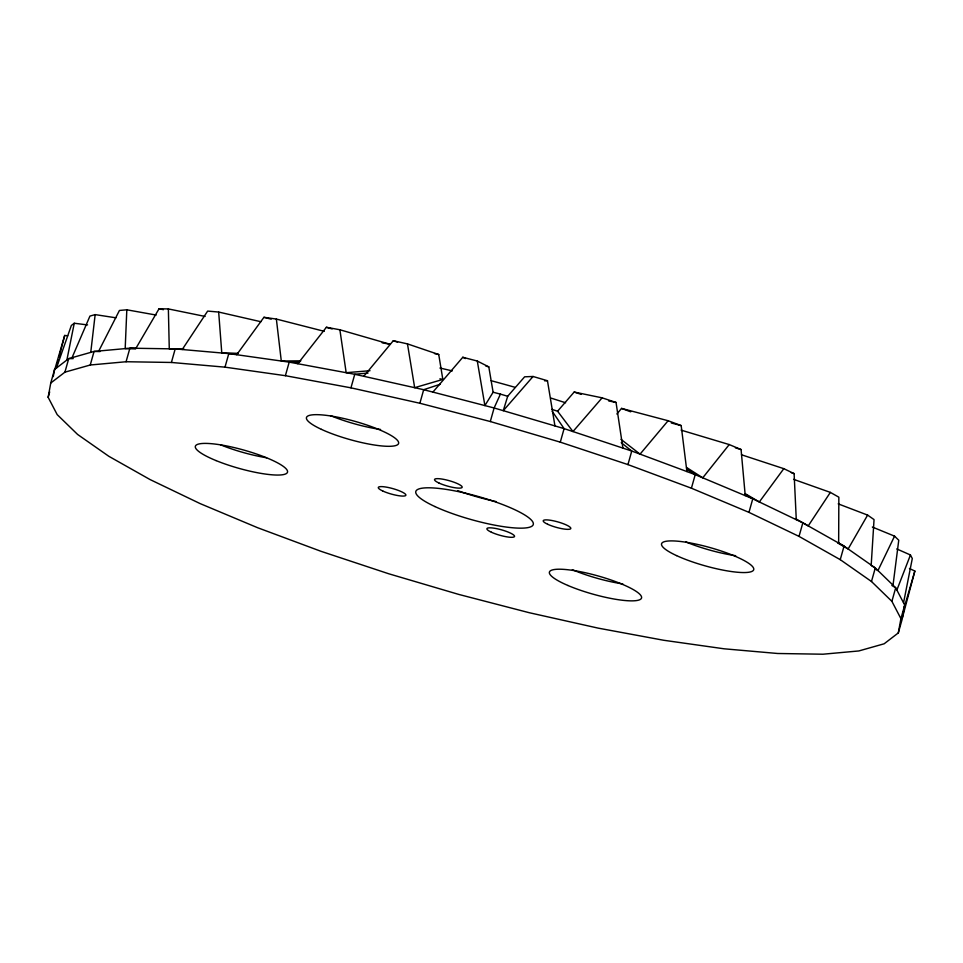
<?xml version="1.0" encoding="UTF-8"?>
<svg xmlns="http://www.w3.org/2000/svg" width="963" height="963" viewBox="0 0 963 963"><rect width="100%" height="100%" fill="white"/><g stroke="black" fill="none" stroke-linecap="round" stroke-linejoin="round"><path stroke-width="1.44" d="M838.653 543.06L838.845 497.185L830.359 492.394L793.584 479.333M98.756 351.026L119.436 310.459L126.815 309.797L125.19 348.606L135.663 348.895M871.202 565.088L874.043 519.587L867.615 515.097L838.207 503.866M90.751 352.386L95.156 314.612L115.921 317.802M893.026 585.203L898.756 540.231L894.555 536.15L872.358 527.038M48.15 397.31L50.75 383.033L54.566 369.479L68.722 358.609L94.061 351.447L129.885 348.185L175.206 348.907L228.797 353.602L289.201 362.136L354.757 374.282L423.684 389.702L494.115 407.975L564.101 428.619L631.752 451.045L695.226 474.663L752.777 498.81L802.841 522.849L844.057 546.105L875.295 567.953L895.698 587.791L904.726 605.089L902.126 619.365L898.31 632.92L884.154 643.79L858.815 650.952L822.992 654.214L777.671 653.492L724.08 648.797L663.676 640.263L598.119 628.117L529.193 612.697L458.773 594.424L388.775 573.779L321.124 551.354L257.663 527.736L200.111 503.589L150.035 479.55L108.831 456.293L77.594 434.445L57.178 414.608L48.15 397.31L49.679 391.893M53.266 376.617L54.566 369.479M67.663 335.75L64.69 335.461L59.008 357.249M898.31 632.92L900.923 618.643L904.726 605.089M909.457 568.495L914.85 571.071L902.463 617.5M903.547 602.826L912.298 558.54L910.444 554.977L896.734 548.922M66.868 360.042L74.259 323.243L87.573 324.928M57.034 364.496L58.225 360.15M50.75 383.033L64.918 372.163L68.722 358.609L73.212 358.621M64.918 372.163L90.257 365.001L94.061 351.447L100.056 351.555M90.257 365.001L126.069 361.739L129.885 348.185L135.891 348.353L159.039 308.786L168.369 308.93L205.095 316.442M126.069 361.739L171.402 362.461L175.206 348.907M171.402 362.461L224.993 367.156L228.797 353.602L237.705 353.77M224.993 367.156L285.385 375.69L289.201 362.136L299.698 362.004M285.385 375.69L350.953 387.836L354.757 374.282L368.071 373.03M350.953 387.836L419.88 403.256L423.684 389.702L440.296 384.225M419.88 403.256L490.299 421.529L494.115 407.975L500.423 394.12L507.694 396.262L524.63 376.81L533.057 376.485L547.466 380.734L554.941 425.911M900.923 618.643L891.894 601.345L871.479 581.508L840.242 559.659L799.025 536.391L748.961 512.364L691.41 488.205L627.948 464.599L560.297 442.161L564.101 428.619L552.244 411.37M627.948 464.599L631.752 451.045L621.231 442.667M691.41 488.205L695.226 474.663L686.559 469.065M748.961 512.364L752.777 498.81L745.025 494.236M799.025 536.391L802.841 522.849M840.242 559.659L844.057 546.105L838.881 543.156M871.479 581.508L875.295 567.953L871.419 565.702M891.894 601.345L895.698 587.791L891.858 585.48M54.638 369.912L64.69 335.461M904.389 606.955L914.85 571.071M507.694 396.262L503.276 410.683L533.057 376.485M56.42 368.059L71.346 325.482L74.259 323.243M896.878 590.054L910.444 554.977M72.044 357.67L89.944 316.081L95.156 314.612M894.555 536.15L877.967 570.553L875.367 569.037M867.615 515.097L848.138 548.97L837.714 543M477.299 361.041L488.807 366.879L493.116 392.23L484.895 405.592L477.299 361.041L462.806 357.273L432.905 392.097M182.224 349.521L207.647 311.085L218.673 312.048L260.877 321.726M830.359 492.394L808.234 525.894L795.354 518.539M236.705 354.721L263.934 317.309L276.369 319.066L324.278 331.332M796.281 519.695L794.114 473.615L783.81 468.668L759.326 501.964L745.121 493.598M297.784 363.725L326.385 327.276L339.879 329.767L390.232 344.309L382.142 342.804M745.242 495.656L741.077 449.54L729.232 444.569L702.749 477.817L686.559 467.476M363.785 376.304L393.289 340.721L407.469 343.887L438.743 354.516L442.836 379.434L414.668 387.68L407.469 343.887M616.862 414.006L621.556 408.408L668.105 420.735L681.178 425.598L686.908 471.569M668.105 420.735L640.058 454.139L621.039 439.393M551.955 409.371L557.577 411.225L574.165 392.049L602.116 397.839L616.043 402.45L622.892 448.108M602.116 397.839L572.961 431.556L557.577 411.225M369.997 370.707L346.174 372.693L339.879 329.767M544.661 380.842L547.466 380.734M300.829 360.836L281.292 361.017L276.369 319.066M238.102 353.325L221.779 352.988L218.673 312.048M184.138 349.172L169.271 348.811L168.369 308.93M126.815 309.797L156.138 315.057M159.039 308.786L163.445 309.689M608.688 400.933L616.043 402.45M434.494 353.565L438.743 354.516M439.91 378.784L442.836 379.434M263.934 317.309L271.193 319.162M485.906 366.121L488.807 366.879M493.116 392.23L500.423 394.12M671.295 422.986L681.178 425.598M326.385 327.276L332.139 328.937M490.299 421.529L560.297 442.161M681.082 430.136L729.232 444.569M735.407 447.843L741.077 449.54M741.486 454.777L783.81 468.668M791.285 472.689L794.114 473.615M574.165 392.049L581.134 394.349M393.289 340.721L397.55 342.166M621.556 408.408L630.693 411.815M462.806 357.273L465.37 358.573M496.017 501.554A61.018 12.062 15.7 0 1 457.606 490.612M266.57 457.762A47.861 9.461 15.7 0 1 220.503 444.786M380.566 429.462A47.861 9.461 15.7 0 1 330.574 415.619M735.684 555.699A47.861 9.461 15.7 0 1 685.704 541.856M622.808 583.915A47.861 9.461 15.7 0 1 572.347 569.675M439.922 368.035A287.155 56.757 15.7 0 1 452.285 370.899M491.154 380.71A287.155 56.757 15.7 0 1 514.832 387.258M550.68 398.008A287.155 56.757 15.7 0 1 565.594 402.775M434.879 506.538A61.018 12.062 15.7 0 0 531.997 526.135A61.018 12.062 15.7 0 0 456.727 491.262A61.018 12.062 15.7 0 0 434.879 506.538M676.544 555.603A47.861 9.461 15.7 0 0 752.717 570.963A47.861 9.461 15.7 0 0 693.673 543.614A47.861 9.461 15.7 0 0 676.544 555.603M567.905 585.48A47.861 9.461 15.7 0 0 641.298 598.517A47.861 9.461 15.7 0 0 577.186 571.107A47.861 9.461 15.7 0 0 567.905 585.48M216.061 460.591A47.861 9.461 15.7 0 0 287.492 472.195A47.861 9.461 15.7 0 0 220.72 444.882A47.861 9.461 15.7 0 0 216.061 460.591M321.413 429.354A47.861 9.461 15.7 0 0 397.587 444.725A47.861 9.461 15.7 0 0 338.555 417.376A47.861 9.461 15.7 0 0 321.413 429.354M547.67 524.269A14.361 2.841 15.7 0 0 570.517 528.88A14.361 2.841 15.7 0 0 552.81 520.682A14.361 2.841 15.7 0 0 547.67 524.269M439.02 483.053A14.361 2.841 15.7 0 0 461.867 487.663A14.361 2.841 15.7 0 0 444.16 479.454A14.361 2.841 15.7 0 0 439.02 483.053M382.744 490.998A14.361 2.841 15.7 0 0 405.592 495.608A14.361 2.841 15.7 0 0 387.884 487.41A14.361 2.841 15.7 0 0 382.744 490.998M491.395 532.226A14.361 2.841 15.7 0 0 514.242 536.836A14.361 2.841 15.7 0 0 496.535 528.627A14.361 2.841 15.7 0 0 491.395 532.226"/></g></svg>
